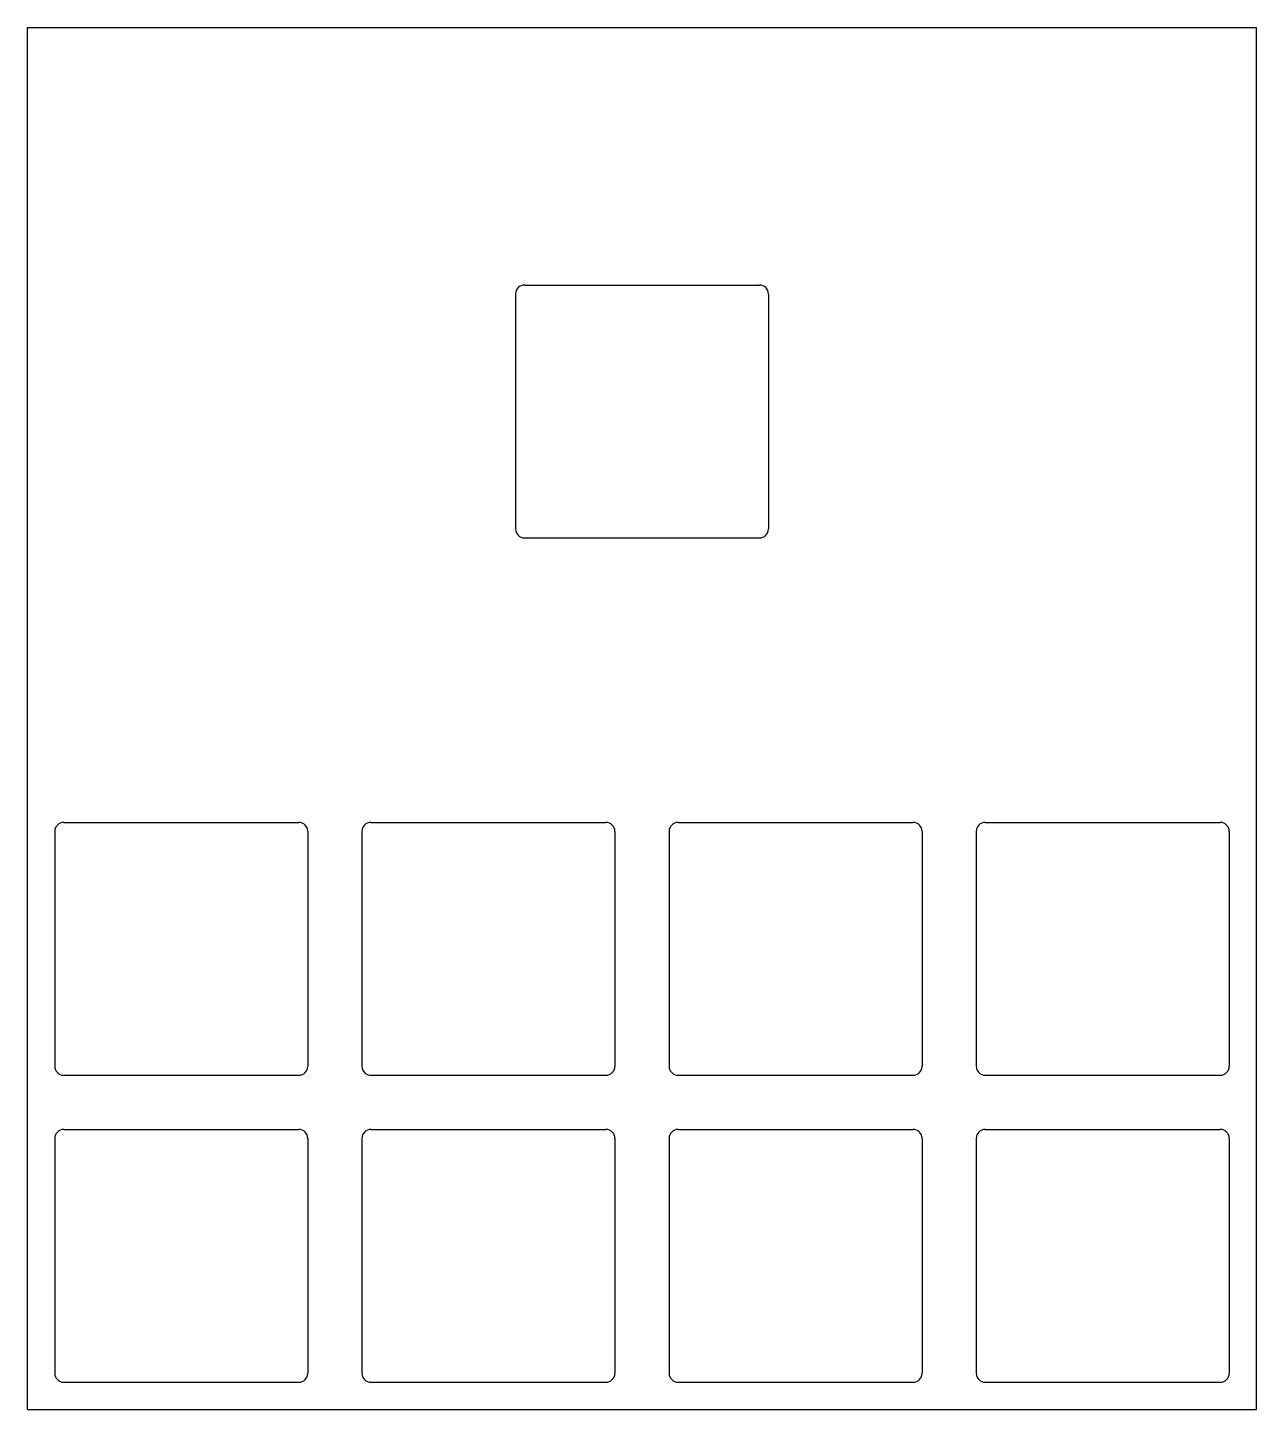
# Model space of a CAD drawing. Header units: millimetres. Extents: x 0 to 68, y -76.5 to 0.
import ezdxf

# ---------------------------------------------------------------- set-up
doc = ezdxf.new("R2010")
doc.units = ezdxf.units.MM

msp = doc.modelspace()

# ---------------------------------------------------------------- linework, layer by layer
for p, q in [((0, 0), (68, 0)), ((0, -76.5), (0, 0)), ((68, -76.5), (68, 0)), ((27.5, -14.25), (40.5, -14.25)), ((27, -14.75), (27, -27.75)), ((41, -14.75), (41, -27.75)), ((27.5, -28.25), (40.5, -28.25)), ((2, -44), (15, -44)), ((19, -44), (32, -44)), ((36, -44), (49, -44)), ((53, -44), (66, -44)), ((1.5, -44.5), (1.5, -57.5)), ((15.5, -44.5), (15.5, -57.5)), ((18.5, -44.5), (18.5, -57.5)), ((32.5, -44.5), (32.5, -57.5)), ((35.5, -44.5), (35.5, -57.5)), ((49.5, -44.5), (49.5, -57.5)), ((52.5, -44.5), (52.5, -57.5)), ((66.5, -44.5), (66.5, -57.5)), ((2, -58), (15, -58)), ((19, -58), (32, -58)), ((36, -58), (49, -58)), ((53, -58), (66, -58)), ((2, -61), (15, -61)), ((19, -61), (32, -61)), ((36, -61), (49, -61)), ((53, -61), (66, -61)), ((1.5, -61.5), (1.5, -74.5)), ((15.5, -61.5), (15.5, -74.5)), ((18.5, -61.5), (18.5, -74.5)), ((32.5, -61.5), (32.5, -74.5)), ((35.5, -61.5), (35.5, -74.5)), ((49.5, -61.5), (49.5, -74.5)), ((52.5, -61.5), (52.5, -74.5)), ((66.5, -61.5), (66.5, -74.5)), ((2, -75), (15, -75)), ((19, -75), (32, -75)), ((36, -75), (49, -75)), ((53, -75), (66, -75)), ((0, -76.5), (68, -76.5))]:
    msp.add_line(p, q)
for centre, start, end in [((27.5, -14.75), 90, 180), ((40.5, -14.75), 0, 90), ((27.5, -27.75), 180, 270), ((40.5, -27.75), 270, 0), ((2, -44.5), 90, 180), ((15, -44.5), 0, 90), ((19, -44.5), 90, 180), ((32, -44.5), 0, 90), ((36, -44.5), 90, 180), ((49, -44.5), 0, 90), ((53, -44.5), 90, 180), ((66, -44.5), 0, 90), ((2, -57.5), 180, 270), ((15, -57.5), 270, 0), ((19, -57.5), 180, 270), ((32, -57.5), 270, 0), ((36, -57.5), 180, 270), ((49, -57.5), 270, 0), ((53, -57.5), 180, 270), ((66, -57.5), 270, 0), ((2, -61.5), 90, 180), ((15, -61.5), 0, 90), ((19, -61.5), 90, 180), ((32, -61.5), 0, 90), ((36, -61.5), 90, 180), ((49, -61.5), 0, 90), ((53, -61.5), 90, 180), ((66, -61.5), 0, 90), ((2, -74.5), 180, 270), ((15, -74.5), 270, 0), ((19, -74.5), 180, 270), ((32, -74.5), 270, 0), ((36, -74.5), 180, 270), ((49, -74.5), 270, 0), ((53, -74.5), 180, 270), ((66, -74.5), 270, 0)]:
    msp.add_arc(centre, 0.5, start, end)

doc.saveas('drawing.dxf')
